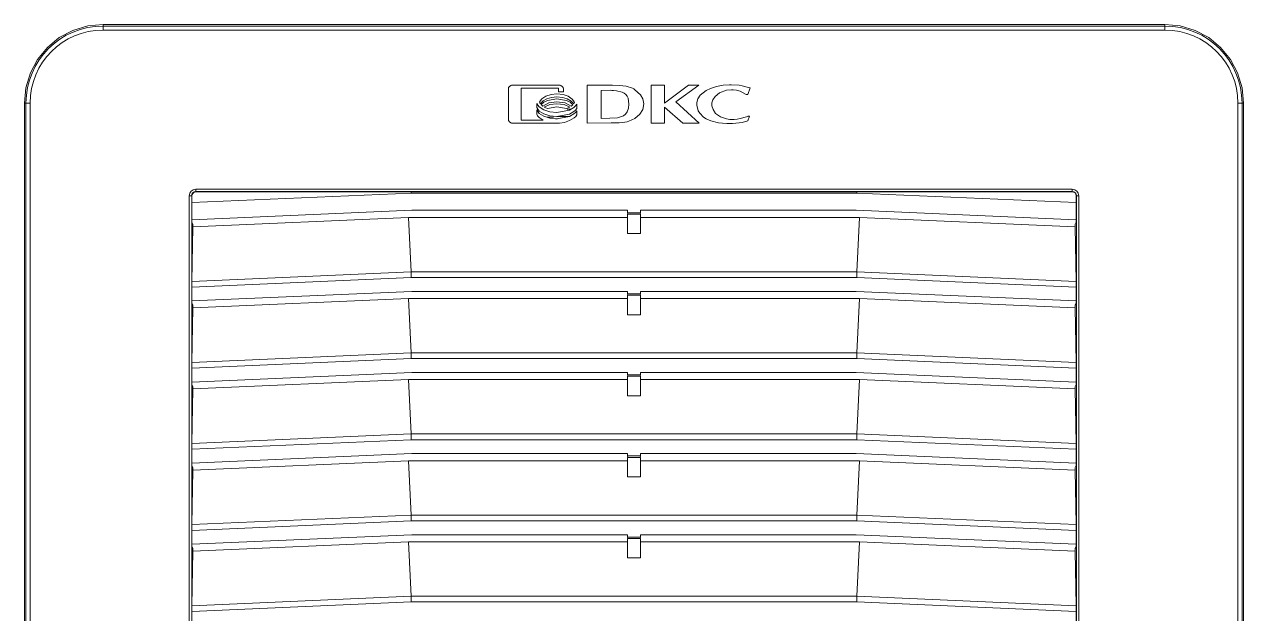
# Model space of a CAD drawing. Header units: millimetres. Extents: x -6000 to 26000, y -6000 to 26000.
# Drawn here: x 110.1 to 131.02, y -3983.36 to -3973.26 of the extents above; entities that cross this region are included whole.
import ezdxf

# ---------------------------------------------------------------- set-up
doc = ezdxf.new("R2010")
doc.units = ezdxf.units.MM
doc.header["$MEASUREMENT"] = 0
doc.layers.add('Чертеж и Рисунок_Ном._пера__7', color=7, linetype='Continuous', lineweight=15)

msp = doc.modelspace()

# ---------------------------------------------------------------- linework, layer by layer
at = {"layer": 'Чертеж и Рисунок_Ном._пера__7', "color": 7, "linetype": 'Continuous', "lineweight": 15}
for p, q in [((129.671, -3973.255), (111.449, -3973.255)), ((111.449, -3973.283), (111.449, -3973.255)), ((111.449, -3973.352), (111.449, -3973.283)), ((129.671, -3973.283), (111.449, -3973.283)), ((129.671, -3973.352), (111.449, -3973.352)), ((129.671, -3973.283), (129.671, -3973.255)), ((129.671, -3973.352), (129.671, -3973.283)), ((118.404, -3974.367), (118.404, -3974.88)), ((119.281, -3974.299), (118.471, -3974.299)), ((118.622, -3974.35), (119.267, -3974.35)), ((118.622, -3974.897), (118.622, -3974.35)), ((119.267, -3974.35), (119.267, -3974.41)), ((119.267, -3974.41), (119.348, -3974.41)), ((119.348, -3974.41), (119.348, -3974.367)), ((120.192, -3974.296), (119.755, -3974.299)), ((119.755, -3974.299), (119.755, -3974.948)), ((120.16, -3974.386), (119.999, -3974.389)), ((119.999, -3974.389), (119.999, -3974.868)), ((120.853, -3974.299), (120.853, -3974.948)), ((120.853, -3974.299), (121.083, -3974.299)), ((121.495, -3974.299), (121.083, -3974.604)), ((121.083, -3974.604), (121.083, -3974.299)), ((121.278, -3974.586), (121.67, -3974.299)), ((121.67, -3974.299), (121.495, -3974.299)), ((122.484, -3974.457), (122.514, -3974.457)), ((122.514, -3974.457), (122.553, -3974.345)), ((110.127, -3974.605), (110.1, -3974.605)), ((110.1, -3974.605), (110.1, -3992.827)), ((110.197, -3974.605), (110.127, -3974.605)), ((110.127, -3974.605), (110.127, -3992.827)), ((110.197, -3974.605), (110.197, -3992.827)), ((118.891, -3974.61), (118.891, -3974.68)), ((118.939, -3974.59), (118.953, -3974.617)), ((118.965, -3974.632), (118.993, -3974.658)), ((119.018, -3974.674), (119.076, -3974.698)), ((119.076, -3974.698), (119.238, -3974.669)), ((119.238, -3974.669), (119.399, -3974.697)), ((119.399, -3974.697), (119.457, -3974.673)), ((119.483, -3974.708), (119.413, -3974.708)), ((119.483, -3974.658), (119.512, -3974.634)), ((119.525, -3974.619), (119.539, -3974.596)), ((119.578, -3974.696), (119.578, -3974.626)), ((121.085, -3974.675), (121.396, -3974.948)), ((121.085, -3974.948), (121.085, -3974.675)), ((121.679, -3974.948), (121.278, -3974.586)), ((130.923, -3992.827), (130.923, -3974.605)), ((130.923, -3974.605), (130.993, -3974.605)), ((130.993, -3992.827), (130.993, -3974.605)), ((130.993, -3974.605), (131.02, -3974.605)), ((131.02, -3992.827), (131.02, -3974.605)), ((119.002, -3974.898), (118.622, -3974.897)), ((118.891, -3974.721), (118.891, -3974.793)), ((119.065, -3974.847), (119.176, -3974.847)), ((119.215, -3974.873), (119.25, -3974.873)), ((119.456, -3974.833), (119.243, -3974.833)), ((119.578, -3974.808), (119.578, -3974.736)), ((119.999, -3974.868), (120.146, -3974.865)), ((122.219, -3974.887), (122.281, -3974.887)), ((122.511, -3974.911), (122.54, -3974.828)), ((122.54, -3974.828), (122.516, -3974.828)), ((118.471, -3974.948), (119.281, -3974.948)), ((119.755, -3974.948), (120.17, -3974.946)), ((120.17, -3974.946), (120.174, -3974.946)), ((120.853, -3974.948), (121.085, -3974.948)), ((121.396, -3974.948), (121.679, -3974.948)), ((112.972, -3976.313), (116.735, -3976.148)), ((113.04, -3976.083), (128.08, -3976.083)), ((113.04, -3976.124), (128.08, -3976.124)), ((113.04, -3976.124), (113.044, -3976.129)), ((113.044, -3976.129), (116.735, -3976.126)), ((116.735, -3976.126), (124.385, -3976.126)), ((116.735, -3976.126), (116.735, -3976.148)), ((116.735, -3976.148), (124.384, -3976.148)), ((124.385, -3976.126), (124.384, -3976.148)), ((124.384, -3976.148), (128.148, -3976.313)), ((124.385, -3976.126), (128.095, -3976.129)), ((128.079, -3976.126), (128.08, -3976.124)), ((112.928, -3991.237), (112.928, -3976.194)), ((112.97, -3991.237), (112.97, -3976.194)), ((112.974, -3976.198), (112.97, -3976.194)), ((112.972, -3976.313), (112.974, -3976.198)), ((112.972, -3976.608), (112.972, -3976.313)), ((128.15, -3976.194), (128.148, -3976.196)), ((128.148, -3976.196), (128.148, -3976.313)), ((128.148, -3976.313), (128.148, -3976.608)), ((128.15, -3976.194), (128.15, -3991.237)), ((128.192, -3976.194), (128.192, -3991.237)), ((112.972, -3976.608), (116.748, -3976.444)), ((116.693, -3976.566), (112.989, -3976.727)), ((116.734, -3977.499), (116.693, -3976.566)), ((116.693, -3976.566), (120.449, -3976.566)), ((116.748, -3976.444), (120.449, -3976.444)), ((120.449, -3976.485), (120.449, -3976.444)), ((120.671, -3976.485), (120.449, -3976.485)), ((120.455, -3976.51), (120.449, -3976.485)), ((120.449, -3976.51), (120.455, -3976.51)), ((120.449, -3976.844), (120.449, -3976.51)), ((120.455, -3976.51), (120.665, -3976.51)), ((120.671, -3976.485), (120.665, -3976.51)), ((120.665, -3976.51), (120.671, -3976.51)), ((120.671, -3976.444), (124.372, -3976.444)), ((120.671, -3976.444), (120.671, -3976.485)), ((120.671, -3976.51), (120.671, -3976.844)), ((120.671, -3976.566), (124.427, -3976.566)), ((124.372, -3976.444), (128.148, -3976.608)), ((124.427, -3976.566), (124.386, -3977.499)), ((128.131, -3976.727), (124.427, -3976.566)), ((112.972, -3976.65), (112.972, -3976.608)), ((112.972, -3976.651), (112.972, -3976.608)), ((112.989, -3976.683), (112.972, -3976.65)), ((112.972, -3977.663), (112.989, -3976.727)), ((112.989, -3976.683), (112.989, -3976.727)), ((128.148, -3976.65), (128.131, -3976.683)), ((128.131, -3976.727), (128.131, -3976.683)), ((128.131, -3976.727), (128.147, -3977.663)), ((128.147, -3976.608), (128.147, -3976.653)), ((128.148, -3976.608), (128.148, -3976.65)), ((120.449, -3976.844), (120.671, -3976.844)), ((112.972, -3977.663), (116.734, -3977.499)), ((112.972, -3977.761), (116.736, -3977.597)), ((116.734, -3977.499), (124.386, -3977.499)), ((124.384, -3977.597), (116.736, -3977.597)), ((124.384, -3977.597), (128.148, -3977.761)), ((124.386, -3977.499), (128.147, -3977.663)), ((112.972, -3977.761), (112.972, -3977.999)), ((112.972, -3977.999), (116.748, -3977.835)), ((116.748, -3977.835), (120.449, -3977.835)), ((120.449, -3977.835), (120.449, -3977.876)), ((120.671, -3977.835), (124.372, -3977.835)), ((120.671, -3977.876), (120.671, -3977.835)), ((124.372, -3977.835), (128.148, -3977.999)), ((128.148, -3977.999), (128.148, -3977.761)), ((112.972, -3978.041), (112.972, -3977.999)), ((112.972, -3978.042), (112.972, -3977.999)), ((112.989, -3978.074), (112.972, -3978.041)), ((116.693, -3977.957), (112.989, -3978.118)), ((116.734, -3978.89), (116.693, -3977.957)), ((116.693, -3977.957), (120.449, -3977.957)), ((120.671, -3977.876), (120.449, -3977.876)), ((120.455, -3977.901), (120.449, -3977.876)), ((120.449, -3977.901), (120.455, -3977.901)), ((120.449, -3978.235), (120.449, -3977.901)), ((120.455, -3977.901), (120.665, -3977.901)), ((120.671, -3977.876), (120.665, -3977.901)), ((120.665, -3977.901), (120.671, -3977.901)), ((120.671, -3977.901), (120.671, -3978.235)), ((120.671, -3977.957), (124.427, -3977.957)), ((124.427, -3977.957), (124.386, -3978.89)), ((128.131, -3978.118), (124.427, -3977.957)), ((128.148, -3978.041), (128.131, -3978.074)), ((128.147, -3977.999), (128.147, -3978.044)), ((128.148, -3977.999), (128.148, -3978.041)), ((112.972, -3979.054), (112.989, -3978.118)), ((112.989, -3978.074), (112.989, -3978.118)), ((120.449, -3978.235), (120.671, -3978.235)), ((128.131, -3978.118), (128.131, -3978.074)), ((128.131, -3978.118), (128.147, -3979.054)), ((112.972, -3979.054), (116.734, -3978.89)), ((116.734, -3978.89), (124.386, -3978.89)), ((124.386, -3978.89), (128.147, -3979.054)), ((112.972, -3979.152), (116.736, -3978.988)), ((124.384, -3978.988), (116.736, -3978.988)), ((124.384, -3978.988), (128.148, -3979.152)), ((112.972, -3979.152), (112.972, -3979.39)), ((112.972, -3979.39), (116.748, -3979.226)), ((116.748, -3979.226), (120.449, -3979.226)), ((120.449, -3979.267), (120.449, -3979.226)), ((120.449, -3979.267), (120.671, -3979.267)), ((120.455, -3979.292), (120.449, -3979.267)), ((120.449, -3979.292), (120.455, -3979.292)), ((120.449, -3979.626), (120.449, -3979.292)), ((120.455, -3979.292), (120.665, -3979.292)), ((120.671, -3979.267), (120.665, -3979.292)), ((120.665, -3979.292), (120.671, -3979.292)), ((120.671, -3979.226), (124.372, -3979.226)), ((120.671, -3979.226), (120.671, -3979.267)), ((120.671, -3979.292), (120.671, -3979.626)), ((124.372, -3979.226), (128.148, -3979.39)), ((128.148, -3979.39), (128.148, -3979.152)), ((112.972, -3979.432), (112.972, -3979.39)), ((112.972, -3979.433), (112.972, -3979.39)), ((112.989, -3979.465), (112.972, -3979.432)), ((112.972, -3980.445), (112.989, -3979.509)), ((116.693, -3979.348), (112.989, -3979.509)), ((112.989, -3979.465), (112.989, -3979.509)), ((116.734, -3980.281), (116.693, -3979.348)), ((116.693, -3979.348), (120.449, -3979.348)), ((120.671, -3979.348), (124.427, -3979.348)), ((124.427, -3979.348), (124.386, -3980.281)), ((128.131, -3979.509), (124.427, -3979.348)), ((128.148, -3979.432), (128.131, -3979.465)), ((128.131, -3979.509), (128.131, -3979.465)), ((128.131, -3979.509), (128.147, -3980.445)), ((128.147, -3979.39), (128.147, -3979.435)), ((128.148, -3979.39), (128.148, -3979.432)), ((120.449, -3979.626), (120.671, -3979.626)), ((112.972, -3980.445), (116.734, -3980.281)), ((116.734, -3980.281), (124.386, -3980.281)), ((124.386, -3980.281), (128.147, -3980.445)), ((112.972, -3980.543), (116.736, -3980.379)), ((112.972, -3980.543), (112.972, -3980.781)), ((124.384, -3980.379), (116.736, -3980.379)), ((124.384, -3980.379), (128.148, -3980.543)), ((128.148, -3980.781), (128.148, -3980.543)), ((112.972, -3980.781), (116.748, -3980.617)), ((116.693, -3980.739), (112.989, -3980.9)), ((116.734, -3981.672), (116.693, -3980.739)), ((116.693, -3980.739), (120.449, -3980.739)), ((116.748, -3980.617), (120.449, -3980.617)), ((120.449, -3980.658), (120.449, -3980.617)), ((120.449, -3980.658), (120.671, -3980.658)), ((120.455, -3980.683), (120.449, -3980.658)), ((120.449, -3980.683), (120.455, -3980.683)), ((120.449, -3981.017), (120.449, -3980.683)), ((120.455, -3980.683), (120.665, -3980.683)), ((120.671, -3980.658), (120.665, -3980.683)), ((120.665, -3980.683), (120.671, -3980.683)), ((120.671, -3980.617), (124.372, -3980.617)), ((120.671, -3980.617), (120.671, -3980.658)), ((120.671, -3980.683), (120.671, -3981.017)), ((120.671, -3980.739), (124.427, -3980.739)), ((124.372, -3980.617), (128.148, -3980.781)), ((124.427, -3980.739), (124.386, -3981.672)), ((128.131, -3980.9), (124.427, -3980.739)), ((112.972, -3980.823), (112.972, -3980.781)), ((112.972, -3980.824), (112.972, -3980.781)), ((112.989, -3980.856), (112.972, -3980.823)), ((112.972, -3981.836), (112.989, -3980.9)), ((112.989, -3980.856), (112.989, -3980.9)), ((128.148, -3980.823), (128.131, -3980.856)), ((128.131, -3980.9), (128.131, -3980.856)), ((128.131, -3980.9), (128.147, -3981.836)), ((128.147, -3980.781), (128.147, -3980.826)), ((128.148, -3980.781), (128.148, -3980.823)), ((120.449, -3981.017), (120.671, -3981.017)), ((112.972, -3981.836), (116.734, -3981.672)), ((112.972, -3981.934), (116.736, -3981.77)), ((116.734, -3981.672), (124.386, -3981.672)), ((124.384, -3981.77), (116.736, -3981.77)), ((124.384, -3981.77), (128.148, -3981.934)), ((124.386, -3981.672), (128.147, -3981.836)), ((112.972, -3981.934), (112.972, -3982.172)), ((116.748, -3982.008), (112.972, -3982.172)), ((120.449, -3982.008), (116.748, -3982.008)), ((120.449, -3982.049), (120.449, -3982.008)), ((120.671, -3982.008), (124.372, -3982.008)), ((120.671, -3982.008), (120.671, -3982.049)), ((124.372, -3982.008), (128.148, -3982.172)), ((128.148, -3982.172), (128.148, -3981.934)), ((112.972, -3982.214), (112.972, -3982.172)), ((112.972, -3982.215), (112.972, -3982.172)), ((112.989, -3982.247), (112.972, -3982.214)), ((116.693, -3982.13), (112.989, -3982.291)), ((116.734, -3983.063), (116.693, -3982.13)), ((116.693, -3982.13), (120.449, -3982.13)), ((120.449, -3982.049), (120.671, -3982.049)), ((120.455, -3982.074), (120.449, -3982.049)), ((120.449, -3982.074), (120.455, -3982.074)), ((120.449, -3982.408), (120.449, -3982.074)), ((120.455, -3982.074), (120.665, -3982.074)), ((120.671, -3982.049), (120.665, -3982.074)), ((120.665, -3982.074), (120.671, -3982.074)), ((120.671, -3982.074), (120.671, -3982.408)), ((120.671, -3982.13), (124.427, -3982.13)), ((124.427, -3982.13), (124.386, -3983.063)), ((128.131, -3982.291), (124.427, -3982.13)), ((128.148, -3982.214), (128.131, -3982.247)), ((128.147, -3982.172), (128.147, -3982.217)), ((128.148, -3982.172), (128.148, -3982.214)), ((112.972, -3983.227), (112.989, -3982.291)), ((112.989, -3982.247), (112.989, -3982.291)), ((120.449, -3982.408), (120.671, -3982.408)), ((128.131, -3982.291), (128.131, -3982.247)), ((128.131, -3982.291), (128.147, -3983.227)), ((112.972, -3983.227), (116.734, -3983.063)), ((116.734, -3983.063), (124.386, -3983.063)), ((124.386, -3983.063), (128.147, -3983.227)), ((112.972, -3983.325), (116.736, -3983.161)), ((124.384, -3983.161), (116.736, -3983.161)), ((124.384, -3983.161), (128.148, -3983.325)), ((112.972, -3983.325), (112.972, -3983.563)), ((128.148, -3983.563), (128.148, -3983.325))]:
    msp.add_line(p, q, dxfattribs=at)
at = {"layer": 'Чертеж и Рисунок_Ном._пера__7', "color": 7, "linetype": 'Continuous', "lineweight": 15, "flags": 128}
for points in [[(111.449, -3973.255), (111.186, -3973.281), (110.933, -3973.358), (110.699, -3973.483), (110.495, -3973.651), (110.327, -3973.855), (110.202, -3974.088), (110.126, -3974.341), (110.1, -3974.605)], [(131.02, -3974.605), (130.994, -3974.341), (130.918, -3974.088), (130.793, -3973.855), (130.625, -3973.651), (130.421, -3973.483), (130.187, -3973.358), (129.934, -3973.281), (129.671, -3973.255)], [(122.227, -3974.29), (122.199, -3974.291), (122.088, -3974.299), (121.978, -3974.321), (121.872, -3974.356), (121.799, -3974.392), (121.698, -3974.472), (121.655, -3974.535), (121.638, -3974.597), (121.637, -3974.615)], [(122.553, -3974.345), (122.526, -3974.336), (122.418, -3974.308), (122.363, -3974.299), (122.227, -3974.29)], [(118.471, -3974.299), (118.458, -3974.3), (118.445, -3974.304), (118.424, -3974.319), (118.409, -3974.34), (118.405, -3974.353), (118.404, -3974.367)], [(119.238, -3974.446), (119.136, -3974.457), (119.048, -3974.487), (118.98, -3974.532), (118.956, -3974.56), (118.939, -3974.59)], [(118.953, -3974.617), (118.999, -3974.569), (119.065, -3974.532), (119.146, -3974.507), (119.238, -3974.499)], [(119.539, -3974.596), (119.524, -3974.565), (119.5, -3974.536), (119.432, -3974.489), (119.342, -3974.457), (119.238, -3974.446)], [(119.238, -3974.499), (119.331, -3974.508), (119.413, -3974.532), (119.479, -3974.571), (119.525, -3974.619)], [(119.348, -3974.367), (119.343, -3974.34), (119.329, -3974.319), (119.307, -3974.304), (119.295, -3974.3), (119.281, -3974.299)], [(120.26, -3974.395), (120.209, -3974.389), (120.178, -3974.387), (120.16, -3974.386)], [(120.557, -3974.363), (120.532, -3974.35), (120.425, -3974.317), (120.31, -3974.301), (120.192, -3974.296)], [(120.469, -3974.623), (120.457, -3974.522), (120.442, -3974.486), (120.42, -3974.458), (120.392, -3974.437), (120.355, -3974.42), (120.26, -3974.395)], [(120.444, -3974.924), (120.471, -3974.917), (120.574, -3974.871), (120.659, -3974.798), (120.71, -3974.714), (120.727, -3974.617), (120.711, -3974.533), (120.67, -3974.461), (120.577, -3974.377), (120.557, -3974.363)], [(121.896, -3974.63), (121.898, -3974.603), (121.914, -3974.549), (121.95, -3974.492), (122.026, -3974.429), (122.145, -3974.384), (122.233, -3974.375)], [(122.233, -3974.375), (122.26, -3974.376), (122.316, -3974.383), (122.383, -3974.402), (122.484, -3974.457)], [(119.238, -3974.765), (119.116, -3974.753), (119.013, -3974.721), (118.935, -3974.672), (118.908, -3974.642), (118.891, -3974.61)], [(118.891, -3974.68), (118.908, -3974.712), (118.935, -3974.741), (119.013, -3974.79), (119.116, -3974.822), (119.238, -3974.834)], [(119.238, -3974.53), (119.077, -3974.558), (119.013, -3974.591), (118.965, -3974.632)], [(118.993, -3974.658), (119.1, -3974.603), (119.238, -3974.583)], [(119.238, -3974.616), (119.117, -3974.632), (119.018, -3974.674)], [(119.512, -3974.634), (119.464, -3974.591), (119.4, -3974.559), (119.238, -3974.53)], [(119.238, -3974.583), (119.377, -3974.603), (119.483, -3974.658)], [(119.457, -3974.673), (119.359, -3974.631), (119.238, -3974.616)], [(119.578, -3974.626), (119.558, -3974.655), (119.53, -3974.681), (119.452, -3974.725), (119.238, -3974.765)], [(119.238, -3974.834), (119.452, -3974.795), (119.53, -3974.751), (119.558, -3974.724), (119.578, -3974.696)], [(120.146, -3974.865), (120.274, -3974.857), (120.377, -3974.825), (120.416, -3974.794), (120.444, -3974.753), (120.463, -3974.695), (120.469, -3974.623)], [(121.637, -3974.615), (121.638, -3974.643), (121.663, -3974.737), (121.687, -3974.778), (121.754, -3974.846), (121.797, -3974.873), (121.876, -3974.908), (122.008, -3974.941), (122.076, -3974.95), (122.15, -3974.955), (122.224, -3974.956)], [(122.233, -3974.886), (122.205, -3974.885), (122.149, -3974.878), (122.043, -3974.841), (121.961, -3974.781), (121.916, -3974.717), (121.897, -3974.652), (121.896, -3974.63)], [(118.404, -3974.88), (118.409, -3974.906), (118.424, -3974.928), (118.445, -3974.943), (118.458, -3974.947), (118.471, -3974.948)], [(119.238, -3974.875), (119.116, -3974.863), (119.012, -3974.831), (118.935, -3974.782), (118.908, -3974.752), (118.891, -3974.721)], [(118.891, -3974.793), (118.906, -3974.822), (118.931, -3974.851), (119.002, -3974.898)], [(119.578, -3974.736), (119.558, -3974.765), (119.53, -3974.792), (119.452, -3974.836), (119.238, -3974.875)], [(119.281, -3974.948), (119.367, -3974.936), (119.456, -3974.904), (119.531, -3974.859), (119.56, -3974.833), (119.578, -3974.808)], [(122.224, -3974.956), (122.252, -3974.956), (122.363, -3974.946), (122.418, -3974.937), (122.511, -3974.911)], [(122.516, -3974.828), (122.491, -3974.839), (122.383, -3974.871), (122.329, -3974.88), (122.233, -3974.886)], [(120.174, -3974.946), (120.202, -3974.945), (120.229, -3974.945), (120.277, -3974.943)], [(120.277, -3974.943), (120.305, -3974.941), (120.36, -3974.937), (120.444, -3974.924)], [(112.928, -3976.194), (112.937, -3976.151), (112.961, -3976.115), (112.997, -3976.091), (113.04, -3976.083)], [(112.97, -3976.194), (112.975, -3976.167), (112.99, -3976.145), (113.013, -3976.13), (113.04, -3976.124)], [(113.044, -3976.129), (113.031, -3976.13), (113.019, -3976.134), (113.006, -3976.14), (112.995, -3976.149), (112.979, -3976.172), (112.974, -3976.198)], [(113.04, -3976.083), (113.04, -3976.098), (113.04, -3976.112), (113.04, -3976.124)], [(128.148, -3976.196), (128.143, -3976.17), (128.137, -3976.158), (128.128, -3976.146), (128.117, -3976.138), (128.104, -3976.131), (128.079, -3976.126)], [(128.08, -3976.083), (128.123, -3976.091), (128.159, -3976.115), (128.183, -3976.151), (128.192, -3976.194)], [(128.08, -3976.124), (128.08, -3976.112), (128.08, -3976.098), (128.08, -3976.083)], [(128.08, -3976.124), (128.107, -3976.13), (128.129, -3976.145), (128.145, -3976.167), (128.15, -3976.194)], [(112.928, -3976.194), (112.944, -3976.194), (112.958, -3976.194), (112.97, -3976.194)], [(128.192, -3976.194), (128.176, -3976.194), (128.162, -3976.194), (128.15, -3976.194)], [(116.734, -3977.499), (116.734, -3977.52), (116.735, -3977.544), (116.735, -3977.57), (116.736, -3977.597)], [(124.386, -3977.499), (124.386, -3977.52), (124.385, -3977.544), (124.385, -3977.57), (124.384, -3977.597)], [(112.972, -3977.663), (112.972, -3977.684), (112.972, -3977.708), (112.972, -3977.734), (112.972, -3977.761)], [(128.148, -3977.761), (128.148, -3977.734), (128.148, -3977.708), (128.148, -3977.684), (128.147, -3977.663)], [(116.734, -3978.89), (116.734, -3978.911), (116.735, -3978.935), (116.735, -3978.961), (116.736, -3978.988)], [(124.386, -3978.89), (124.386, -3978.911), (124.385, -3978.935), (124.385, -3978.961), (124.384, -3978.988)], [(112.972, -3979.054), (112.972, -3979.075), (112.972, -3979.099), (112.972, -3979.125), (112.972, -3979.152)], [(128.148, -3979.152), (128.148, -3979.125), (128.148, -3979.099), (128.148, -3979.075), (128.147, -3979.054)], [(116.734, -3980.281), (116.734, -3980.302), (116.735, -3980.326), (116.735, -3980.352), (116.736, -3980.379)], [(124.386, -3980.281), (124.386, -3980.302), (124.385, -3980.326), (124.385, -3980.352), (124.384, -3980.379)], [(112.972, -3980.445), (112.972, -3980.466), (112.972, -3980.49), (112.972, -3980.516), (112.972, -3980.543)], [(128.148, -3980.543), (128.148, -3980.516), (128.148, -3980.49), (128.148, -3980.466), (128.147, -3980.445)], [(116.734, -3981.672), (116.734, -3981.693), (116.735, -3981.717), (116.735, -3981.743), (116.736, -3981.77)], [(124.386, -3981.672), (124.386, -3981.693), (124.385, -3981.717), (124.385, -3981.743), (124.384, -3981.77)], [(112.972, -3981.836), (112.972, -3981.857), (112.972, -3981.881), (112.972, -3981.907), (112.972, -3981.934)], [(128.148, -3981.934), (128.148, -3981.907), (128.148, -3981.881), (128.148, -3981.857), (128.147, -3981.836)], [(116.734, -3983.063), (116.734, -3983.084), (116.735, -3983.108), (116.735, -3983.134), (116.736, -3983.161)], [(124.386, -3983.063), (124.386, -3983.084), (124.385, -3983.108), (124.385, -3983.134), (124.384, -3983.161)], [(112.972, -3983.227), (112.972, -3983.248), (112.972, -3983.272), (112.972, -3983.298), (112.972, -3983.325)], [(128.148, -3983.325), (128.148, -3983.298), (128.148, -3983.272), (128.148, -3983.248), (128.147, -3983.227)]]:
    msp.add_lwpolyline(points, dxfattribs=at)
at = {"layer": 'Чертеж и Рисунок_Ном._пера__7', "color": 7, "linetype": 'Continuous', "lineweight": 15}
for centre, radius, start, end in [((111.449, -3974.605), 1.322, 90, 180), ((111.449, -3974.605), 1.252, 90, 180), ((129.671, -3974.605), 1.322, 0, 90), ((129.671, -3974.605), 1.252, 0, 90)]:
    msp.add_arc(centre, radius, start, end, dxfattribs=at)

doc.saveas('drawing.dxf')
